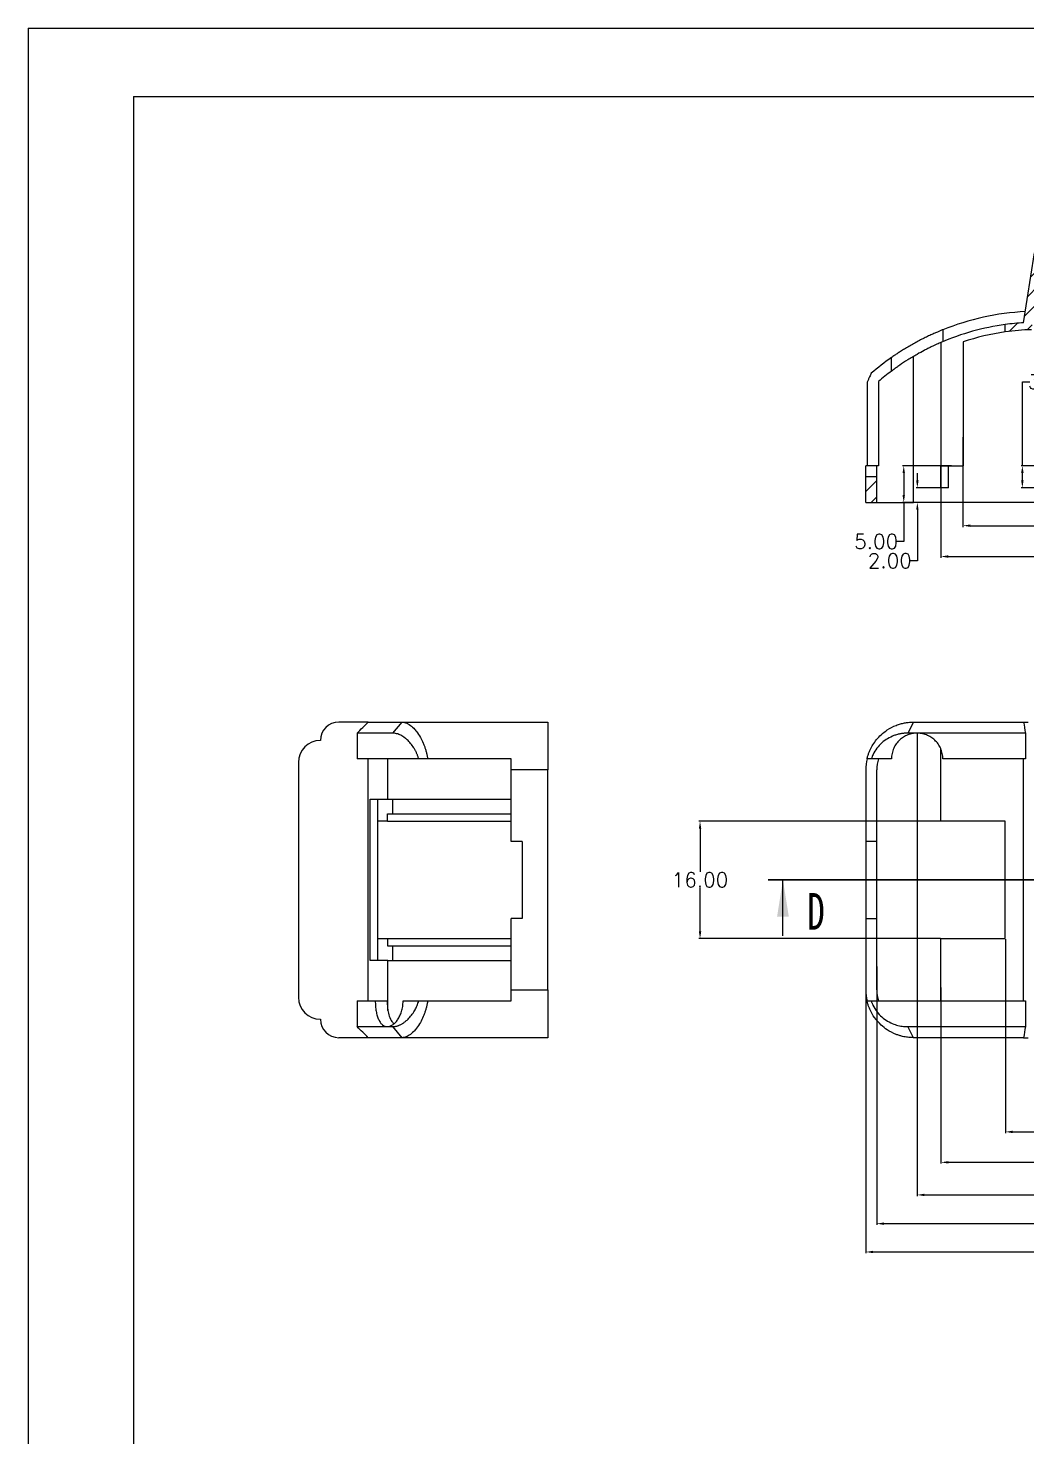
# Model space of a CAD drawing. Header units: inches. Extents: x 3440 to 5010, y 1126 to 1518.
# Drawn here: x 3848.1 to 3984.1, y 1325.6 to 1517.6 of the extents above; entities that cross this region are included whole.
import ezdxf

# ---------------------------------------------------------------- set-up
doc = ezdxf.new("R2010")
doc.units = ezdxf.units.IN
doc.header["$LTSCALE"] = 15
doc.linetypes.add('PHANTOM', pattern=[12.7, 6.35, -1.27, 1.27, -1.27, 1.27, -1.27])
doc.styles.add('SLDTEXTSTYLE6', font='TXT', dxfattribs={"width": 0.7})
doc.styles.get("Standard").update_dxf_attribs({"font": 'txt', "bigfont": 'gbcbig.shx'})
doc.dimstyles.new('2.5', dxfattribs={"dimtxt": 2, "dimasz": 1, "dimexe": 0.18, "dimexo": 0.0625, "dimgap": 0.09, "dimtad": 0, "dimtih": 1, "dimtoh": 1, "dimzin": 0, "dimdsep": 46, "dimtxsty": 'Standard', "dimcen": 1, "dimadec": 0, "dimazin": 2, "dimtfac": 1, "dimtofl": 0, "dimtmove": 0, "dimatfit": 3, "dimfxl": 0, "dimtolj": 1, "dimtzin": 0, "dimarcsym": 0})

# ---------------------------------------------------------------- blocks, each defined once
blk = doc.blocks.new('*D398')
at = {"color": 0, "lineweight": -2, "transparency": 16777216}
for p, q in [((3981.2, 1393.44), (3981.2, 1366.99)), ((4093.3, 1390.44), (4093.3, 1366.99)), ((3982.2, 1367.17), (4033.32, 1367.17)), ((4092.3, 1367.17), (4041.17, 1367.17))]:
    blk.add_line(p, q, dxfattribs=at)
at = {"color": 0, "transparency": 16777216}
for points in [[(3982.2, 1367.33), (3982.2, 1367), (3981.2, 1367.17)], [(4092.3, 1367.33), (4092.3, 1367), (4093.3, 1367.17)]]:
    blk.add_solid(points, dxfattribs=at)
at = {"layer": 'Defpoints', "color": 0, "transparency": 16777216}
for p in [(3981.2, 1393.5), (4093.3, 1390.5), (3981.2, 1367.17)]:
    blk.add_point(p, dxfattribs=at)
at = {"color": 0, "transparency": 16777216, "insert": (4037.25, 1367.17), "char_height": 2, "attachment_point": 5}
blk.add_mtext('\\A1;112.10', dxfattribs=at)
blk = doc.blocks.new('*D399')
at = {"color": 0, "lineweight": -2, "transparency": 16777216}
for p, q in [((3972.43, 1386.86), (3972.43, 1362.84)), ((4101.93, 1387.04), (4101.93, 1362.84)), ((3973.43, 1363.02), (4032.59, 1363.02)), ((4100.93, 1363.02), (4041.77, 1363.02))]:
    blk.add_line(p, q, dxfattribs=at)
at = {"color": 0, "transparency": 16777216}
for points in [[(3973.43, 1363.18), (3973.43, 1362.85), (3972.43, 1363.02)], [(4100.93, 1363.18), (4100.93, 1362.85), (4101.93, 1363.02)]]:
    blk.add_solid(points, dxfattribs=at)
at = {"layer": 'Defpoints', "color": 0, "transparency": 16777216}
for p in [(3972.43, 1386.92), (4101.93, 1387.1), (4101.93, 1363.02)]:
    blk.add_point(p, dxfattribs=at)
at = {"color": 0, "transparency": 16777216, "insert": (4037.18, 1363.02), "char_height": 2, "attachment_point": 5}
blk.add_mtext('\\A1;129.50', dxfattribs=at)
blk = doc.blocks.new('*D400')
at = {"color": 0, "lineweight": -2, "transparency": 16777216}
for p, q in [((3969.18, 1421.44), (3969.18, 1358.4)), ((4105.18, 1381.44), (4105.18, 1358.4)), ((3970.18, 1358.58), (4032.76, 1358.58)), ((4104.18, 1358.58), (4041.61, 1358.58))]:
    blk.add_line(p, q, dxfattribs=at)
at = {"color": 0, "transparency": 16777216}
for points in [[(3970.18, 1358.74), (3970.18, 1358.41), (3969.18, 1358.58)], [(4104.18, 1358.74), (4104.18, 1358.41), (4105.18, 1358.58)]]:
    blk.add_solid(points, dxfattribs=at)
at = {"layer": 'Defpoints', "color": 0, "transparency": 16777216}
for p in [(3969.18, 1421.5), (4105.18, 1381.5), (4105.18, 1358.58)]:
    blk.add_point(p, dxfattribs=at)
at = {"color": 0, "transparency": 16777216, "insert": (4037.18, 1358.58), "char_height": 2, "attachment_point": 5}
blk.add_mtext('\\A1;136.00', dxfattribs=at)
blk = doc.blocks.new('*D401')
at = {"color": 0, "lineweight": -2, "transparency": 16777216}
for p, q in [((3963.68, 1389.7), (3963.68, 1354.48)), ((4110.68, 1388.46), (4110.68, 1354.48)), ((3964.68, 1354.66), (4032.76, 1354.66)), ((4109.68, 1354.66), (4041.61, 1354.66))]:
    blk.add_line(p, q, dxfattribs=at)
at = {"color": 0, "transparency": 16777216}
for points in [[(3964.68, 1354.83), (3964.68, 1354.49), (3963.68, 1354.66)], [(4109.68, 1354.83), (4109.68, 1354.49), (4110.68, 1354.66)]]:
    blk.add_solid(points, dxfattribs=at)
at = {"layer": 'Defpoints', "color": 0, "transparency": 16777216}
for p in [(3963.68, 1389.76), (4110.68, 1388.52), (4110.68, 1354.66)]:
    blk.add_point(p, dxfattribs=at)
at = {"color": 0, "transparency": 16777216, "insert": (4037.18, 1354.66), "char_height": 2, "attachment_point": 5}
blk.add_mtext('\\A1;147.00', dxfattribs=at)
blk = doc.blocks.new('*D402')
at = {"color": 0, "lineweight": -2, "transparency": 16777216}
for p, q in [((3962.18, 1387.3), (3962.18, 1350.62)), ((4112.18, 1387.3), (4112.18, 1350.62)), ((3963.18, 1350.8), (4032.93, 1350.8)), ((4111.18, 1350.8), (4041.44, 1350.8))]:
    blk.add_line(p, q, dxfattribs=at)
at = {"color": 0, "transparency": 16777216}
for points in [[(3963.18, 1350.97), (3963.18, 1350.64), (3962.18, 1350.8)], [(4111.18, 1350.97), (4111.18, 1350.64), (4112.18, 1350.8)]]:
    blk.add_solid(points, dxfattribs=at)
at = {"layer": 'Defpoints', "color": 0, "transparency": 16777216}
for p in [(3962.18, 1387.36), (4112.18, 1387.36), (3962.18, 1350.8)]:
    blk.add_point(p, dxfattribs=at)
at = {"color": 0, "transparency": 16777216, "insert": (4037.18, 1350.8), "char_height": 2, "attachment_point": 5}
blk.add_mtext('\\A1;150.00', dxfattribs=at)
blk = doc.blocks.new('*D405')
at = {"color": 0, "lineweight": -2, "transparency": 16777216}
for p, q in [((3972.37, 1409.5), (3939.42, 1409.5)), ((3939.6, 1408.5), (3939.6, 1402.59)), ((3939.6, 1394.5), (3939.6, 1400.41)), ((3972.37, 1393.5), (3939.42, 1393.5))]:
    blk.add_line(p, q, dxfattribs=at)
at = {"color": 0, "transparency": 16777216}
for points in [[(3939.44, 1408.5), (3939.77, 1408.5), (3939.6, 1409.5)], [(3939.44, 1394.5), (3939.77, 1394.5), (3939.6, 1393.5)]]:
    blk.add_solid(points, dxfattribs=at)
at = {"layer": 'Defpoints', "color": 0, "transparency": 16777216}
for p in [(3939.6, 1409.5), (3972.43, 1409.5), (3972.43, 1393.5)]:
    blk.add_point(p, dxfattribs=at)
at = {"color": 0, "transparency": 16777216, "insert": (3939.6, 1401.5), "char_height": 2, "attachment_point": 5}
blk.add_mtext('\\A1;16.00', dxfattribs=at)
blk = doc.blocks.new('*D412')
at = {"color": 0, "lineweight": -2, "transparency": 16777216}
for p, q in [((4098.93, 1466.32), (4098.93, 1449.59)), ((3975.43, 1461.84), (3975.43, 1449.59)), ((3976.43, 1449.77), (4032.59, 1449.77)), ((4097.93, 1449.77), (4041.77, 1449.77))]:
    blk.add_line(p, q, dxfattribs=at)
at = {"color": 0, "transparency": 16777216}
for points in [[(3976.43, 1449.94), (3976.43, 1449.61), (3975.43, 1449.77)], [(4097.93, 1449.94), (4097.93, 1449.61), (4098.93, 1449.77)]]:
    blk.add_solid(points, dxfattribs=at)
at = {"layer": 'Defpoints', "color": 0, "transparency": 16777216}
for p in [(4098.93, 1466.38), (3975.43, 1461.9), (4098.93, 1449.77)]:
    blk.add_point(p, dxfattribs=at)
at = {"color": 0, "transparency": 16777216, "insert": (4037.18, 1449.77), "char_height": 2, "attachment_point": 5}
blk.add_mtext('\\A1;123.50', dxfattribs=at)
blk = doc.blocks.new('*D413')
at = {"color": 0, "lineweight": -2, "transparency": 16777216}
for p, q in [((3972.43, 1461.5), (3972.43, 1445.39)), ((4101.93, 1461.5), (4101.93, 1445.39)), ((3973.43, 1445.57), (4032.59, 1445.57)), ((4100.93, 1445.57), (4041.77, 1445.57))]:
    blk.add_line(p, q, dxfattribs=at)
at = {"color": 0, "transparency": 16777216}
for points in [[(3973.43, 1445.74), (3973.43, 1445.4), (3972.43, 1445.57)], [(4100.93, 1445.74), (4100.93, 1445.4), (4101.93, 1445.57)]]:
    blk.add_solid(points, dxfattribs=at)
at = {"layer": 'Defpoints', "color": 0, "transparency": 16777216}
for p in [(3972.43, 1461.56), (4101.93, 1461.56), (4101.93, 1445.57)]:
    blk.add_point(p, dxfattribs=at)
at = {"color": 0, "transparency": 16777216, "insert": (4037.18, 1445.57), "char_height": 2, "attachment_point": 5}
blk.add_mtext('\\A1;129.50', dxfattribs=at)
blk = doc.blocks.new('*D416')
at = {"color": 0, "lineweight": -2, "transparency": 16777216}
for p, q in [((3983.52, 1457.94), (3983.52, 1469.39)), ((3983.52, 1469.39), (3984.52, 1469.39)), ((3989.64, 1457.94), (3983.34, 1457.94)), ((3983.52, 1455.94), (3983.52, 1456.94)), ((3989.64, 1454.94), (3983.34, 1454.94))]:
    blk.add_line(p, q, dxfattribs=at)
at = {"color": 0, "transparency": 16777216}
for points in [[(3983.35, 1456.94), (3983.69, 1456.94), (3983.52, 1457.94)], [(3983.35, 1455.94), (3983.69, 1455.94), (3983.52, 1454.94)]]:
    blk.add_solid(points, dxfattribs=at)
at = {"layer": 'Defpoints', "color": 0, "transparency": 16777216}
for p in [(3989.7, 1457.94), (3983.52, 1454.94), (3989.7, 1454.94)]:
    blk.add_point(p, dxfattribs=at)
at = {"color": 0, "transparency": 16777216, "insert": (3987.28, 1469.39), "char_height": 2, "attachment_point": 5}
blk.add_mtext('\\A1;3.00', dxfattribs=at)
blk = doc.blocks.new('*D427')
at = {"color": 0, "lineweight": -2, "transparency": 16777216}
for p, q in [((3969.21, 1455.94), (3969.21, 1456.94)), ((3973.37, 1454.94), (3969.03, 1454.94)), ((3973.37, 1452.94), (3969.03, 1452.94)), ((3969.21, 1451.94), (3969.21, 1445)), ((3969.21, 1445), (3968.21, 1445))]:
    blk.add_line(p, q, dxfattribs=at)
at = {"color": 0, "transparency": 16777216}
for points in [[(3969.05, 1455.94), (3969.38, 1455.94), (3969.21, 1454.94)], [(3969.05, 1451.94), (3969.38, 1451.94), (3969.21, 1452.94)]]:
    blk.add_solid(points, dxfattribs=at)
at = {"layer": 'Defpoints', "color": 0, "transparency": 16777216}
for p in [(3973.43, 1454.94), (3969.21, 1452.94), (3973.43, 1452.94)]:
    blk.add_point(p, dxfattribs=at)
at = {"color": 0, "transparency": 16777216, "insert": (3965.46, 1445), "char_height": 2, "attachment_point": 5}
blk.add_mtext('\\A1;2.00', dxfattribs=at)
blk = doc.blocks.new('*D428')
at = {"color": 0, "lineweight": -2, "transparency": 16777216}
for p, q in [((3973.87, 1457.94), (3967.18, 1457.94)), ((3967.36, 1456.94), (3967.36, 1453.94)), ((3973.37, 1452.94), (3967.18, 1452.94)), ((3967.36, 1452.94), (3967.36, 1447.6)), ((3967.36, 1447.6), (3966.36, 1447.6))]:
    blk.add_line(p, q, dxfattribs=at)
at = {"color": 0, "transparency": 16777216}
for points in [[(3967.19, 1456.94), (3967.52, 1456.94), (3967.36, 1457.94)], [(3967.19, 1453.94), (3967.52, 1453.94), (3967.36, 1452.94)]]:
    blk.add_solid(points, dxfattribs=at)
at = {"layer": 'Defpoints', "color": 0, "transparency": 16777216}
for p in [(3973.93, 1457.94), (3967.36, 1452.94), (3973.43, 1452.94)]:
    blk.add_point(p, dxfattribs=at)
at = {"color": 0, "transparency": 16777216, "insert": (3963.6, 1447.6), "char_height": 2, "attachment_point": 5}
blk.add_mtext('\\A1;5.00', dxfattribs=at)

msp = doc.modelspace()

# ---------------------------------------------------------------- hatches: boundary and pattern name
at = {"linetype": 'Continuous', "lineweight": 0}
h = msp.add_hatch(dxfattribs=at)
h.set_pattern_fill('ANSI31', color=4, scale=0.5, style=0)
edge = h.paths.add_edge_path(flags=0)
edge.add_line((4085.183, 1486.945), (4085.183, 1486.645))
edge.add_line((4085.183, 1486.645), (4083.683, 1486.645))
edge.add_line((4083.683, 1486.645), (4083.683, 1486.945))
edge.add_line((4083.683, 1486.945), (3990.683, 1486.945))
edge.add_line((3990.683, 1486.945), (3990.683, 1486.645))
edge.add_line((3990.683, 1486.645), (3989.183, 1486.645))
edge.add_line((3989.183, 1486.645), (3989.183, 1486.945))
edge.add_line((3989.183, 1486.945), (3985.183, 1486.945))
edge.add_line((3985.183, 1486.945), (3983.696, 1477.429))
edge.add_arc((3985.726, 1443.991), 33.5, 93.47454, 97.77203)
edge.add_line((3981.196, 1477.183), (3981.196, 1476.174))
edge.add_arc((3985.726, 1443.991), 32.5, 91.70074, 98.01271, ccw=False)
edge.add_line((3984.761, 1476.476), (3986.17, 1485.491))
edge.add_line((3986.17, 1485.491), (3986.466, 1485.445))
edge.add_line((3986.466, 1485.445), (4087.899, 1485.445))
edge.add_line((4087.899, 1485.445), (4088.195, 1485.491))
edge.add_line((4088.195, 1485.491), (4089.604, 1476.476))
edge.add_arc((4088.639, 1443.991), 32.5, 81.75671, 88.29926, ccw=False)
edge.add_line((4093.299, 1476.155), (4093.299, 1477.165))
edge.add_arc((4088.639, 1443.991), 33.5, 82.00442, 86.52546)
edge.add_line((4090.669, 1477.429), (4089.183, 1486.945))
edge.add_line((4089.183, 1486.945), (4085.183, 1486.945))
h = msp.add_hatch(dxfattribs=at)
h.set_pattern_fill('ANSI31', color=4, scale=0.5, style=0)
h.paths.add_polyline_path([(3962.183, 1456.445), (3962.183, 1452.945), (3963.683, 1452.945), (3963.683, 1456.445)], flags=0)

# ---------------------------------------------------------------- linework, layer by layer
for p, q in [((3848.055, 1517.567), (4402.328, 1517.567)), ((3848.055, 1517.567), (3848.055, 1125.657)), ((3862.397, 1508.236), (4392.997, 1508.236)), ((3862.397, 1508.236), (3862.397, 1134.988))]:
    msp.add_line(p, q)
at = {"color": 7, "linetype": 'Continuous', "lineweight": 15}
for p, q in [((3983.696, 1477.429), (3985.183, 1486.945)), ((3972.683, 1476.47), (3972.683, 1474.847)), ((3981.196, 1476.174), (3981.196, 1477.183)), ((3969.183, 1474.834), (3969.183, 1474.834)), ((3972.433, 1474.74), (3972.433, 1457.945)), ((3975.433, 1474.818), (3975.433, 1457.945)), ((3965.683, 1470.833), (3965.683, 1472.683)), ((3968.683, 1452.945), (3968.683, 1472.831)), ((3962.358, 1469.335), (3962.358, 1457.945)), ((3963.913, 1469.416), (3963.913, 1457.945)), ((3963.683, 1457.945), (3962.183, 1457.945)), ((3962.183, 1456.445), (3962.183, 1457.945)), ((3963.683, 1456.445), (3963.683, 1457.945)), ((3963.913, 1457.945), (3963.683, 1457.945)), ((3972.433, 1457.945), (3975.433, 1457.945)), ((3972.433, 1454.945), (3972.433, 1457.945)), ((3973.433, 1454.945), (3973.433, 1457.945)), ((3963.683, 1456.445), (3962.183, 1456.445)), ((3962.183, 1452.945), (3962.183, 1456.445)), ((3963.683, 1452.945), (3963.683, 1456.445)), ((3973.433, 1454.945), (3972.433, 1454.945)), ((3962.183, 1452.945), (3963.683, 1452.945)), ((3963.683, 1452.945), (3968.683, 1452.945)), ((4105.683, 1452.945), (3968.683, 1452.945)), ((3894.392, 1423.004), (3890.376, 1423.004)), ((3894.392, 1423.004), (3898.99, 1423.004)), ((3898.99, 1423.004), (3897.698, 1421.504)), ((3898.99, 1423.004), (3918.876, 1423.004)), ((3918.876, 1423.004), (3918.876, 1416.504)), ((3968.683, 1423.004), (3967.919, 1421.504)), ((3968.683, 1423.004), (3983.696, 1423.004)), ((3983.696, 1423.004), (3984.323, 1423.004)), ((3892.876, 1421.504), (3892.876, 1418.004)), ((3897.699, 1421.504), (3892.876, 1421.504)), ((3969.183, 1421.504), (3967.919, 1421.504)), ((3983.933, 1421.504), (3969.183, 1421.504)), ((3969.183, 1421.504), (3969.183, 1421.504)), ((3983.933, 1421.504), (3983.933, 1418.004)), ((3972.433, 1409.504), (3972.433, 1419.303)), ((3884.876, 1417.504), (3884.876, 1385.504)), ((3901.267, 1418.004), (3892.876, 1418.004)), ((3894.392, 1385.004), (3894.392, 1418.004)), ((3897.081, 1412.504), (3897.081, 1418.004)), ((3902.487, 1418.004), (3901.267, 1418.004)), ((3913.876, 1418.004), (3902.487, 1418.004)), ((3913.876, 1416.504), (3913.876, 1418.004)), ((3965.683, 1418.004), (3962.936, 1418.004)), ((3983.933, 1418.004), (3972.683, 1418.004)), ((3983.696, 1385.004), (3983.696, 1418.004)), ((3913.876, 1406.754), (3913.876, 1416.504)), ((3918.876, 1416.504), (3913.876, 1416.504)), ((3918.876, 1386.504), (3918.876, 1416.504)), ((3962.183, 1416.504), (3962.183, 1406.754)), ((3963.683, 1406.754), (3963.683, 1416.504)), ((3894.656, 1412.504), (3897.081, 1412.504)), ((3894.656, 1390.504), (3894.656, 1412.504)), ((3895.666, 1412.504), (3895.666, 1390.504)), ((3897.081, 1412.504), (3913.876, 1412.504)), ((3897.745, 1410.504), (3897.745, 1412.504)), ((3897.004, 1409.504), (3895.666, 1409.504)), ((3897.004, 1409.504), (3897.004, 1410.504)), ((3897.004, 1410.504), (3913.876, 1410.504)), ((3897.004, 1409.504), (3913.876, 1409.504)), ((3981.196, 1409.504), (3972.433, 1409.504)), ((3981.196, 1393.504), (3981.196, 1409.504)), ((3915.376, 1406.754), (3913.876, 1406.754)), ((3915.376, 1406.754), (3915.376, 1396.254)), ((3963.683, 1406.754), (3962.183, 1406.754)), ((3962.183, 1406.754), (3962.183, 1396.254)), ((3963.683, 1396.254), (3963.683, 1406.754)), ((3913.876, 1386.504), (3913.876, 1396.254)), ((3915.376, 1396.254), (3913.876, 1396.254)), ((3962.183, 1396.254), (3963.683, 1396.254)), ((3962.183, 1396.254), (3962.183, 1386.504)), ((3963.683, 1386.504), (3963.683, 1396.254)), ((3895.666, 1393.504), (3897.004, 1393.504)), ((3897.004, 1393.504), (3897.004, 1392.504)), ((3897.004, 1393.504), (3913.876, 1393.504)), ((3897.004, 1392.504), (3913.876, 1392.504)), ((3897.745, 1390.504), (3897.745, 1392.504)), ((3972.433, 1385.004), (3972.433, 1393.504)), ((3972.433, 1393.504), (3981.196, 1393.504)), ((3897.081, 1390.504), (3894.656, 1390.504)), ((3897.081, 1383.705), (3897.081, 1390.504)), ((3897.081, 1390.504), (3913.876, 1390.504)), ((3913.876, 1385.004), (3913.876, 1386.504)), ((3913.876, 1386.504), (3918.876, 1386.504)), ((3918.876, 1386.504), (3918.876, 1380.004)), ((3892.876, 1385.004), (3892.876, 1381.504)), ((3895.352, 1385.004), (3896.974, 1385.004)), ((3899.138, 1385.004), (3901.267, 1385.004)), ((3901.267, 1385.004), (3902.487, 1385.004)), ((3902.487, 1385.004), (3913.876, 1385.004)), ((3962.936, 1385.004), (3983.933, 1385.004)), ((3983.933, 1385.004), (3983.933, 1381.504)), ((3896.987, 1381.504), (3897.699, 1381.504)), ((3897.699, 1381.504), (3898.99, 1380.004)), ((3968.683, 1380.004), (3967.919, 1381.504)), ((3967.919, 1381.504), (3983.933, 1381.504)), ((3894.392, 1380.004), (3890.376, 1380.004)), ((3898.99, 1380.004), (3894.392, 1380.004)), ((3918.876, 1380.004), (3898.99, 1380.004)), ((3983.696, 1380.004), (3968.683, 1380.004)), ((3983.696, 1380.004), (3984.323, 1380.004))]:
    msp.add_line(p, q, dxfattribs=at)
at = {"color": 1, "linetype": 'PHANTOM', "lineweight": 30}
msp.add_line((3948.898, 1401.504), (4120.268, 1401.504), dxfattribs=at)
at = {"color": 7, "linetype": 'Continuous', "lineweight": 0}
msp.add_line((3950.898, 1393.904), (3950.898, 1401.504), dxfattribs=at)
at = {"color": 7, "linetype": 'Continuous', "lineweight": 15, "flags": 128}
for points in [[(3892.876, 1385.004), (3892.98, 1385.004), (3893.144, 1385.004), (3893.366, 1385.004), (3893.648, 1385.004), (3893.988, 1385.004), (3894.386, 1385.004), (3894.84, 1385.004), (3895.352, 1385.004)], [(3892.876, 1381.504), (3893.028, 1381.504), (3893.286, 1381.504), (3893.649, 1381.504), (3894.115, 1381.504), (3894.684, 1381.504), (3895.354, 1381.504), (3896.122, 1381.504), (3896.987, 1381.504)]]:
    msp.add_lwpolyline(points, dxfattribs=at)
at = {"color": 7, "linetype": 'Continuous', "lineweight": 15}
for centre, radius, start, end in [((3985.726, 1443.991), 35, 92.93721, 111.88039), ((3985.726, 1443.991), 33.5, 97.77203, 113.3795), ((3985.726, 1443.991), 32.5, 98.01271, 108.46478), ((3985.726, 1443.991), 33.5, 93.47454, 97.77203), ((3985.726, 1443.991), 32.5, 91.70074, 98.01271), ((3985.726, 1443.991), 35, 124.93663, 130.62724), ((3985.726, 1443.991), 33.5, 126.7491, 130.62752), ((3890.376, 1420.504), 2.5, 90, 180), ((3887.876, 1417.504), 3, 90, 180), ((3968.683, 1416.504), 6.5, 166.65764, 180), ((3968.683, 1416.504), 5, 162.5424, 180), ((3968.683, 1386.504), 6.5, 180, 193.34236), ((3968.683, 1386.504), 5, 180, 197.4576), ((3887.876, 1385.504), 3, 180, 270), ((3890.376, 1382.504), 2.5, 180, 270)]:
    msp.add_arc(centre, radius, start, end, dxfattribs=at)
for points, knots in [([(3972.683, 1476.47), (3972.683, 1476.47), (3972.657, 1476.459), (3972.559, 1476.42), (3972.484, 1476.389), (3972.294, 1476.311), (3972.177, 1476.262), (3971.905, 1476.147), (3971.751, 1476.08), (3971.418, 1475.933), (3971.235, 1475.851), (3970.854, 1475.675), (3970.655, 1475.581), (3970.245, 1475.382), (3970.032, 1475.276), (3969.609, 1475.06), (3969.397, 1474.949), (3969.183, 1474.834)], [0, 0, 0, 0, 0.125, 0.125, 0.25, 0.25, 0.375, 0.375, 0.5, 0.5, 0.625, 0.625, 0.75, 0.75, 0.875, 0.875, 1, 1, 1, 1]), ([(3969.183, 1474.834), (3968.962, 1474.716), (3968.744, 1474.596), (3968.318, 1474.356), (3968.11, 1474.235), (3967.702, 1473.994), (3967.506, 1473.875), (3967.135, 1473.646), (3966.96, 1473.535), (3966.629, 1473.323), (3966.477, 1473.223), (3966.207, 1473.043), (3966.087, 1472.962), (3965.89, 1472.828), (3965.815, 1472.775), (3965.71, 1472.703), (3965.683, 1472.683), (3965.683, 1472.683)], [0, 0, 0, 0, 0.125, 0.125, 0.25, 0.25, 0.375, 0.375, 0.5, 0.5, 0.625, 0.625, 0.75, 0.75, 0.875, 0.875, 1, 1, 1, 1]), ([(3972.433, 1474.74), (3972.364, 1474.711), (3972.283, 1474.675), (3972.096, 1474.593), (3971.989, 1474.545), (3971.759, 1474.441), (3971.635, 1474.384), (3971.371, 1474.26), (3971.229, 1474.192), (3970.938, 1474.051), (3970.788, 1473.976), (3970.478, 1473.82), (3970.319, 1473.738), (3969.835, 1473.484), (3969.51, 1473.307), (3969.183, 1473.121)], [0, 0, 0, 0, 0.125, 0.125, 0.25, 0.25, 0.375, 0.375, 0.5, 0.5, 0.625, 0.625, 0.75, 0.75, 1, 1, 1, 1]), ([(3969.183, 1473.121), (3968.963, 1472.996), (3968.746, 1472.87), (3968.323, 1472.617), (3968.116, 1472.49), (3967.506, 1472.107), (3967.135, 1471.862), (3966.64, 1471.523), (3966.487, 1471.416), (3966.215, 1471.223), (3966.094, 1471.136), (3965.895, 1470.991), (3965.817, 1470.933), (3965.711, 1470.854), (3965.683, 1470.833), (3965.683, 1470.833)], [0, 0, 0, 0, 0.125, 0.125, 0.25, 0.25, 0.5, 0.5, 0.625, 0.625, 0.75, 0.75, 0.875, 0.875, 1, 1, 1, 1]), ([(3962.937, 1470.555), (3962.861, 1470.395), (3962.786, 1470.236), (3962.71, 1470.076), (3962.651, 1469.952), (3962.592, 1469.829), (3962.534, 1469.705), (3962.475, 1469.581), (3962.417, 1469.458), (3962.359, 1469.334)], [0, 0, 0, 0, 0.0005303302, 0.0005303302, 0.0005303302, 0.0009408307, 0.0009408307, 0.0009408307, 0.0013513318, 0.0013513318, 0.0013513318, 0.0013513318]), ([(3898.99, 1423.004), (3899.024, 1423.003), (3899.096, 1423.002), (3899.212, 1422.988), (3899.341, 1422.963), (3899.483, 1422.921), (3899.64, 1422.861), (3899.809, 1422.779), (3900.127, 1422.59), (3900.526, 1422.256), (3901.038, 1421.667), (3901.482, 1420.992), (3901.828, 1420.292), (3902.049, 1419.727), (3902.191, 1419.304), (3902.311, 1418.875), (3902.412, 1418.443), (3902.462, 1418.149), (3902.487, 1418.004)], [0, 0, 0, 0, 0.0260662, 0.0552035, 0.0874125, 0.1226937, 0.1610475, 0.2024741, 0.2469736, 0.3927897, 0.4927215, 0.6271793, 0.7432266, 0.7976697, 0.8505025, 0.901788, 0.9515954, 1, 1, 1, 1]), ([(3962.358, 1418.004), (3962.375, 1418.072), (3962.409, 1418.209), (3962.468, 1418.413), (3962.534, 1418.616), (3962.607, 1418.818), (3962.687, 1419.019), (3962.855, 1419.4), (3963.156, 1419.959), (3963.658, 1420.66), (3964.307, 1421.344), (3965.184, 1422.027), (3966.093, 1422.495), (3966.904, 1422.766), (3967.45, 1422.893), (3967.927, 1422.965), (3968.33, 1422.999), (3968.574, 1423.002), (3968.683, 1423.004)], [0, 0, 0, 0, 0.0226936, 0.0456158, 0.068775, 0.0921792, 0.1158363, 0.1397537, 0.2295304, 0.3268096, 0.4318265, 0.5541837, 0.7159032, 0.7913695, 0.8575129, 0.9143325, 0.9618278, 1, 1, 1, 1]), ([(3901.267, 1418.004), (3901.25, 1418.064), (3901.215, 1418.183), (3901.156, 1418.358), (3901.092, 1418.53), (3901.023, 1418.699), (3900.949, 1418.865), (3900.87, 1419.029), (3900.786, 1419.189), (3900.696, 1419.346), (3900.501, 1419.667), (3900.172, 1420.117), (3899.76, 1420.542), (3899.403, 1420.841), (3899.116, 1421.046), (3898.829, 1421.213), (3898.543, 1421.343), (3898.259, 1421.435), (3897.976, 1421.493), (3897.791, 1421.5), (3897.699, 1421.504)], [0, 0, 0, 0, 0.0262913, 0.0527221, 0.0793456, 0.1062142, 0.1333786, 0.160888, 0.1887896, 0.2171289, 0.2459493, 0.3686298, 0.4958371, 0.5687599, 0.6407812, 0.7122571, 0.7835519, 0.8550325, 0.9270633, 1, 1, 1, 1]), ([(3967.919, 1421.504), (3967.838, 1421.503), (3967.675, 1421.501), (3967.433, 1421.484), (3967.193, 1421.458), (3966.955, 1421.42), (3966.719, 1421.372), (3966.486, 1421.314), (3966.254, 1421.244), (3965.8, 1421.086), (3965.151, 1420.777), (3964.363, 1420.207), (3963.682, 1419.49), (3963.269, 1418.81), (3963.042, 1418.304), (3962.971, 1418.103), (3962.936, 1418.004)], [0, 0, 0, 0, 0.0382307, 0.0763649, 0.1144566, 0.1525598, 0.1907287, 0.229017, 0.2674779, 0.3061641, 0.4590767, 0.6095855, 0.7635409, 0.910787, 0.9560515, 1, 1, 1, 1]), ([(3969.183, 1421.504), (3968.962, 1421.504), (3968.744, 1421.483), (3968.318, 1421.403), (3968.11, 1421.343), (3967.702, 1421.183), (3967.506, 1421.084), (3967.135, 1420.851), (3966.96, 1420.717), (3966.629, 1420.409), (3966.477, 1420.236), (3966.207, 1419.861), (3966.087, 1419.655), (3965.89, 1419.216), (3965.815, 1418.987), (3965.71, 1418.508), (3965.683, 1418.256), (3965.683, 1418.004)], [0, 0, 0, 0, 0.125, 0.125, 0.25, 0.25, 0.375, 0.375, 0.5, 0.5, 0.625, 0.625, 0.75, 0.75, 0.875, 0.875, 1, 1, 1, 1]), ([(3972.683, 1418.004), (3972.683, 1418.248), (3972.657, 1418.487), (3972.559, 1418.957), (3972.484, 1419.19), (3972.294, 1419.625), (3972.177, 1419.831), (3971.905, 1420.217), (3971.751, 1420.392), (3971.418, 1420.707), (3971.235, 1420.848), (3970.854, 1421.088), (3970.655, 1421.187), (3970.245, 1421.346), (3970.032, 1421.406), (3969.609, 1421.485), (3969.397, 1421.504), (3969.183, 1421.504)], [0, 0, 0, 0, 0.125, 0.125, 0.25, 0.25, 0.375, 0.375, 0.5, 0.5, 0.625, 0.625, 0.75, 0.75, 0.875, 0.875, 1, 1, 1, 1]), ([(3962.937, 1418.004), (3962.861, 1418.004), (3962.786, 1418.004), (3962.71, 1418.004), (3962.651, 1418.004), (3962.592, 1418.004), (3962.534, 1418.004), (3962.475, 1418.004), (3962.417, 1418.004), (3962.359, 1418.004)], [0, 0, 0, 0, 0.0005303302, 0.0005303302, 0.0005303302, 0.0009408307, 0.0009408307, 0.0009408307, 0.0013513318, 0.0013513318, 0.0013513318, 0.0013513318]), ([(3895.352, 1385.004), (3895.352, 1384.76), (3895.362, 1384.521), (3895.402, 1384.051), (3895.432, 1383.818), (3895.51, 1383.383), (3895.559, 1383.177), (3895.675, 1382.791), (3895.741, 1382.616), (3895.888, 1382.301), (3895.971, 1382.16), (3896.147, 1381.921), (3896.24, 1381.821), (3896.44, 1381.662), (3896.545, 1381.602), (3896.761, 1381.523), (3896.872, 1381.504), (3896.987, 1381.504)], [0, 0, 0, 0, 0.125, 0.125, 0.25, 0.25, 0.375, 0.375, 0.5, 0.5, 0.625, 0.625, 0.75, 0.75, 0.875, 0.875, 1, 1, 1, 1]), ([(3896.974, 1385.004), (3896.974, 1384.779), (3896.983, 1384.559), (3897.019, 1384.125), (3897.046, 1383.909), (3897.081, 1383.705)], [0, 0, 0, 0, 0.5, 0.5, 1, 1, 1, 1]), ([(3896.987, 1381.504), (3897.105, 1381.504), (3897.225, 1381.525), (3897.465, 1381.606), (3897.586, 1381.665), (3897.827, 1381.825), (3897.946, 1381.924), (3898.175, 1382.157), (3898.286, 1382.291), (3898.499, 1382.599), (3898.599, 1382.772), (3898.778, 1383.147), (3898.859, 1383.353), (3898.994, 1383.792), (3899.046, 1384.021), (3899.118, 1384.5), (3899.138, 1384.752), (3899.138, 1385.004)], [0, 0, 0, 0, 0.125, 0.125, 0.25, 0.25, 0.375, 0.375, 0.5, 0.5, 0.625, 0.625, 0.75, 0.75, 0.875, 0.875, 1, 1, 1, 1]), ([(3897.699, 1381.504), (3897.749, 1381.505), (3897.848, 1381.507), (3898, 1381.524), (3898.151, 1381.551), (3898.304, 1381.588), (3898.457, 1381.637), (3898.61, 1381.696), (3898.763, 1381.766), (3898.917, 1381.847), (3899.071, 1381.938), (3899.225, 1382.04), (3899.379, 1382.153), (3899.534, 1382.277), (3899.802, 1382.51), (3900.171, 1382.891), (3900.526, 1383.378), (3900.767, 1383.783), (3900.918, 1384.074), (3901.052, 1384.374), (3901.17, 1384.682), (3901.235, 1384.897), (3901.267, 1385.004)], [0, 0, 0, 0, 0.0394543, 0.0785906, 0.1174633, 0.156128, 0.1946412, 0.2330599, 0.2714419, 0.3098447, 0.348326, 0.3869432, 0.4257528, 0.4648108, 0.5041719, 0.6314366, 0.7537065, 0.8054136, 0.8556209, 0.9045941, 0.9526194, 1, 1, 1, 1]), ([(3902.487, 1385.004), (3902.476, 1384.932), (3902.452, 1384.788), (3902.41, 1384.572), (3902.363, 1384.357), (3902.31, 1384.141), (3902.253, 1383.926), (3902.19, 1383.712), (3902.122, 1383.499), (3902.048, 1383.288), (3901.97, 1383.079), (3901.797, 1382.654), (3901.481, 1382.016), (3901.037, 1381.34), (3900.525, 1380.751), (3900.083, 1380.381), (3899.688, 1380.163), (3899.418, 1380.062), (3899.188, 1380.012), (3899.052, 1380.007), (3898.99, 1380.004)], [0, 0, 0, 0, 0.0238989, 0.0481719, 0.0728293, 0.0978808, 0.123336, 0.1492036, 0.1754922, 0.2022099, 0.2293645, 0.2569632, 0.3727301, 0.5073474, 0.6078999, 0.7534005, 0.8291783, 0.895537, 0.952477, 1, 1, 1, 1]), ([(3962.357, 1385.004), (3962.433, 1385.004), (3962.508, 1385.004), (3962.584, 1385.004), (3962.643, 1385.004), (3962.701, 1385.004), (3962.76, 1385.004), (3962.819, 1385.004), (3962.878, 1385.004), (3962.937, 1385.004)], [0, 0, 0, 0, 0.0005303302, 0.0005303302, 0.0005303302, 0.0009409761, 0.0009409761, 0.0009409761, 0.0013516225, 0.0013516225, 0.0013516225, 0.0013516225]), ([(3968.683, 1380.004), (3968.608, 1380.005), (3968.444, 1380.006), (3968.18, 1380.022), (3967.876, 1380.052), (3967.533, 1380.103), (3967.155, 1380.182), (3966.743, 1380.295), (3966.031, 1380.544), (3965.171, 1380.989), (3964.184, 1381.761), (3963.381, 1382.669), (3962.87, 1383.55), (3962.601, 1384.197), (3962.463, 1384.597), (3962.393, 1384.869), (3962.358, 1385.004)], [0, 0, 0, 0, 0.0262768, 0.0573892, 0.0933382, 0.1341241, 0.1797471, 0.2302072, 0.2855042, 0.4476479, 0.57032, 0.7244118, 0.8620621, 0.9090611, 0.95502, 1, 1, 1, 1]), ([(3962.936, 1385.004), (3962.952, 1384.956), (3962.986, 1384.858), (3963.041, 1384.715), (3963.102, 1384.571), (3963.289, 1384.164), (3963.674, 1383.528), (3964.353, 1382.81), (3965.142, 1382.238), (3965.836, 1381.907), (3966.385, 1381.722), (3966.761, 1381.625), (3967.142, 1381.556), (3967.528, 1381.513), (3967.789, 1381.507), (3967.919, 1381.504)], [0, 0, 0, 0, 0.02137464, 0.04305062, 0.06505709, 0.08742189, 0.23474581, 0.38843666, 0.53907551, 0.6925091, 0.75460257, 0.81617824, 0.87745491, 0.93865455, 1, 1, 1, 1]), ([(3897.081, 1383.705), (3897.136, 1383.448), (3897.263, 1382.86), (3897.541, 1382.217), (3897.796, 1381.988), (3897.892, 1381.9)], [0, 0, 0, 0, 0.324004, 0.7430507, 1, 1, 1, 1])]:
    msp.add_open_spline(points, degree=3, knots=knots, dxfattribs=at)
for points in [[(3892.876, 1421.504), (3893.381, 1422.004), (3893.887, 1422.504), (3894.392, 1423.004)], [(3983.696, 1423.004), (3983.775, 1422.504), (3983.854, 1422.004), (3983.933, 1421.504)], [(3894.392, 1380.004), (3893.887, 1380.504), (3893.381, 1381.004), (3892.876, 1381.504)], [(3983.933, 1381.504), (3983.854, 1381.004), (3983.775, 1380.504), (3983.696, 1380.004)]]:
    msp.add_open_spline(points, degree=3, dxfattribs=at)
at = {"color": 7, "linetype": 'Continuous', "lineweight": 0}
msp.add_solid([(3950.898, 1401.504), (3950.098, 1396.504), (3951.698, 1396.504)], dxfattribs=at)

# ---------------------------------------------------------------- texts
at = {"color": 7, "linetype": 'Continuous', "insert": (3954.213, 1399.714), "char_height": 5, "attachment_point": 1, "style": 'SLDTEXTSTYLE6'}
msp.add_mtext('D', dxfattribs=at)

# ---------------------------------------------------------------- dimensions: what is measured, and where the dimension line sits
for base, p1, p2, picture, middle in [((3983.52, 1454.945), (3989.701, 1457.945), (3989.701, 1454.945), '*D416', (3987.277, 1469.389)), ((3967.358, 1452.945), (3973.933, 1457.945), (3973.433, 1452.945), '*D428', (3963.601, 1447.604)), ((3969.212, 1452.945), (3973.433, 1454.945), (3973.433, 1452.945), '*D427', (3965.456, 1445))]:
    dim = msp.add_linear_dim(base=base, p1=p1, p2=p2, angle=90, dimstyle='2.5')
    dim.commit()
    dim.dimension.update_dxf_attribs({"geometry": picture, "text_midpoint": middle, "dimtype": 160})
for base, p1, p2, picture, middle in [((4098.933, 1449.772), (3975.433, 1461.901), (4098.933, 1466.381), '*D412', (4037.183, 1449.772)), ((4101.933, 1445.571), (3972.433, 1461.563), (4101.933, 1461.563), '*D413', (4037.183, 1445.571)), ((4105.183, 1358.576), (3969.184, 1421.504), (4105.183, 1381.504), '*D400', (4037.183, 1358.576)), ((3981.196, 1367.166), (4093.299, 1390.504), (3981.196, 1393.504), '*D398', (4037.247, 1367.166)), ((4110.683, 1354.661), (3963.683, 1389.761), (4110.683, 1388.521), '*D401', (4037.183, 1354.661)), ((3962.183, 1350.803), (4112.183, 1387.36), (3962.183, 1387.36), '*D402', (4037.183, 1350.803)), ((4101.933, 1363.017), (3972.433, 1386.92), (4101.933, 1387.105), '*D399', (4037.183, 1363.017))]:
    dim = msp.add_linear_dim(base=base, p1=p1, p2=p2, dimstyle='2.5')
    dim.commit()
    dim.dimension.update_dxf_attribs({"geometry": picture, "text_midpoint": middle})
dim = msp.add_linear_dim(base=(3939.605, 1409.504), p1=(3972.433, 1393.504), p2=(3972.433, 1409.504), angle=90, dimstyle='2.5')
dim.commit()
dim.dimension.update_dxf_attribs({"geometry": '*D405', "text_midpoint": (3939.605, 1401.504)})

doc.saveas('drawing.dxf')
